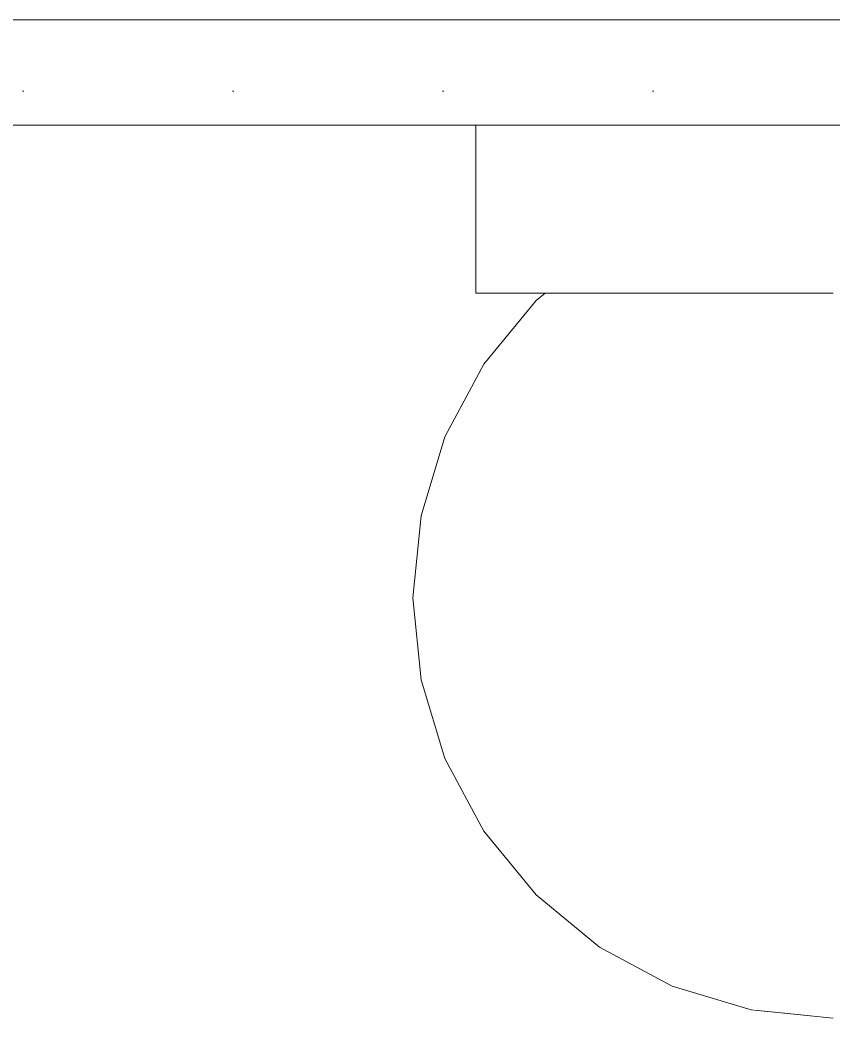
# Model space of a CAD drawing. Header units: metres. Extents: x 48 to 635, y -15 to 39.
# Drawn here: x 421.7321 to 421.9256, y -12.0938 to -11.8563 of the extents above; entities that cross this region are included whole.
import ezdxf

# ---------------------------------------------------------------- set-up
doc = ezdxf.new("R2010")
doc.units = ezdxf.units.M
doc.header["$MEASUREMENT"] = 0
doc.linetypes.add('Wipeout_Contour', pattern=[1, 0, -1])
for name, color, linetype in [('Interior - Lamp', 7, 'Continuous'), ('Shell - Roof', 7, 'Continuous'), ('Site & Landscape - Terrain', 7, 'Continuous')]:
    doc.layers.add(name, color=color, linetype=linetype)

msp = doc.modelspace()

# ---------------------------------------------------------------- wipeouts: each hides what was drawn before it
at = {"color": 254, "linetype": 'Wipeout_Contour', "lineweight": 0, "ltscale": 1266.725179}
msp.add_wipeout([(421.90648, -12.09184), (421.90611, -12.09184), (421.92562, -12.09377)], dxfattribs=at).dxf.layer = 'Interior - Lamp'
at = {"color": 254, "linetype": 'Wipeout_Contour', "lineweight": 0, "ltscale": 2572.874289}
msp.add_wipeout([(428.71669, -10.3523), (419.61622, -11.95764), (419.61622, -12.0438), (428.71669, -10.43846), (437.63622, -12.01188), (437.63622, -11.92572)], dxfattribs=at).dxf.layer = 'Shell - Roof'

# ---------------------------------------------------------------- next in the draw order: wipeouts: each hides what was drawn before it
at = {"color": 254, "linetype": 'Wipeout_Contour', "lineweight": 0, "ltscale": 1688.038325}
msp.add_wipeout([(421.84062, -11.92127), (421.84225, -11.92127), (421.84225, -11.88127), (421.84062, -11.88127)], dxfattribs=at).dxf.layer = 'Interior - Lamp'
at = {"color": 254, "linetype": 'Wipeout_Contour', "lineweight": 0, "ltscale": 1266.687872}
msp.add_wipeout([(421.90759, -12.09184), (421.90648, -12.09184), (421.92562, -12.09377)], dxfattribs=at).dxf.layer = 'Interior - Lamp'

# ---------------------------------------------------------------- next in the draw order: linework, layer by layer
at = {"layer": 'Interior - Lamp', "color": 2, "linetype": 'Continuous', "lineweight": 13, "true_color": 0xffeb28}
msp.add_line((421.84062, -11.88127), (421.84062, -11.92127), dxfattribs=at)

# ---------------------------------------------------------------- next in the draw order: wipeouts: each hides what was drawn before it
at = {"color": 254, "linetype": 'Wipeout_Contour', "lineweight": 0, "ltscale": 1688.051261}
msp.add_wipeout([(421.84225, -11.88127), (421.84225, -11.92127), (421.84709, -11.92127), (421.84709, -11.88127)], dxfattribs=at).dxf.layer = 'Interior - Lamp'
at = {"color": 254, "linetype": 'Wipeout_Contour', "lineweight": 0, "ltscale": 1266.648797}
msp.add_wipeout([(421.9094, -12.09184), (421.90759, -12.09184), (421.92562, -12.09377)], dxfattribs=at).dxf.layer = 'Interior - Lamp'

# ---------------------------------------------------------------- next in the draw order: linework, layer by layer
at = {"layer": 'Interior - Lamp', "color": 2, "linetype": 'Continuous', "lineweight": 13, "true_color": 0xffeb28}
msp.add_line((421.84062, -11.92127), (421.84225, -11.92127), dxfattribs=at)

# ---------------------------------------------------------------- next in the draw order: wipeouts: each hides what was drawn before it
at = {"color": 254, "linetype": 'Wipeout_Contour', "lineweight": 0, "ltscale": 1688.076634}
msp.add_wipeout([(421.84709, -11.92127), (421.85494, -11.92127), (421.85494, -11.88127), (421.84709, -11.88127)], dxfattribs=at).dxf.layer = 'Interior - Lamp'
at = {"color": 254, "linetype": 'Wipeout_Contour', "lineweight": 0, "ltscale": 1688.263098}
msp.add_wipeout([(421.88808, -12.08615), (421.88735, -12.08615), (421.90611, -12.09184), (421.90648, -12.09184)], dxfattribs=at).dxf.layer = 'Interior - Lamp'
at = {"color": 254, "linetype": 'Wipeout_Contour', "lineweight": 0, "ltscale": 1266.603497}
msp.add_wipeout([(421.9094, -12.09184), (421.92562, -12.09377), (421.91182, -12.09184)], dxfattribs=at).dxf.layer = 'Interior - Lamp'

# ---------------------------------------------------------------- next in the draw order: linework, layer by layer
at = {"layer": 'Interior - Lamp', "color": 2, "linetype": 'Continuous', "lineweight": 13, "true_color": 0xffeb28}
msp.add_line((421.84225, -11.92127), (421.84709, -11.92127), dxfattribs=at)

# ---------------------------------------------------------------- next in the draw order: wipeouts: each hides what was drawn before it
at = {"color": 254, "linetype": 'Wipeout_Contour', "lineweight": 0, "ltscale": 1688.113471}
msp.add_wipeout([(421.85494, -11.92127), (421.86551, -11.92127), (421.86551, -11.88127), (421.85494, -11.88127)], dxfattribs=at).dxf.layer = 'Interior - Lamp'
at = {"color": 254, "linetype": 'Wipeout_Contour', "lineweight": 0, "ltscale": 1688.231624}
msp.add_wipeout([(421.89026, -12.08615), (421.88808, -12.08615), (421.90648, -12.09184), (421.90759, -12.09184)], dxfattribs=at).dxf.layer = 'Interior - Lamp'
at = {"color": 254, "linetype": 'Wipeout_Contour', "lineweight": 0, "ltscale": 1266.544166}
msp.add_wipeout([(421.91182, -12.09184), (421.92562, -12.09377), (421.91478, -12.09184)], dxfattribs=at).dxf.layer = 'Interior - Lamp'

# ---------------------------------------------------------------- next in the draw order: wipeouts: each hides what was drawn before it
at = {"color": 254, "linetype": 'Wipeout_Contour', "lineweight": 0, "ltscale": 1688.160356}
msp.add_wipeout([(421.86551, -11.88127), (421.86551, -11.92127), (421.87839, -11.92127), (421.87839, -11.88127)], dxfattribs=at).dxf.layer = 'Interior - Lamp'
at = {"color": 254, "linetype": 'Wipeout_Contour', "lineweight": 0, "ltscale": 1688.191274}
msp.add_wipeout([(421.87113, -12.07691), (421.87006, -12.07691), (421.88735, -12.08615), (421.88808, -12.08615)], dxfattribs=at).dxf.layer = 'Interior - Lamp'
at = {"color": 254, "linetype": 'Wipeout_Contour', "lineweight": 0, "ltscale": 1688.204378}
msp.add_wipeout([(421.8938, -12.08615), (421.89026, -12.08615), (421.90759, -12.09184), (421.9094, -12.09184)], dxfattribs=at).dxf.layer = 'Interior - Lamp'
at = {"color": 254, "linetype": 'Wipeout_Contour', "lineweight": 0, "ltscale": 1266.453646}
msp.add_wipeout([(421.91815, -12.09184), (421.91478, -12.09184), (421.92562, -12.09377)], dxfattribs=at).dxf.layer = 'Interior - Lamp'

# ---------------------------------------------------------------- next in the draw order: wipeouts: each hides what was drawn before it
at = {"color": 254, "linetype": 'Wipeout_Contour', "lineweight": 0, "ltscale": 1688.215486}
msp.add_wipeout([(421.87839, -11.88127), (421.87839, -11.92127), (421.89309, -11.92127), (421.89309, -11.88127)], dxfattribs=at).dxf.layer = 'Interior - Lamp'
at = {"color": 254, "linetype": 'Wipeout_Contour', "lineweight": 0, "ltscale": 1688.165435}
msp.add_wipeout([(421.87113, -12.07691), (421.88808, -12.08615), (421.89026, -12.08615), (421.87429, -12.07691)], dxfattribs=at).dxf.layer = 'Interior - Lamp'
at = {"color": 254, "linetype": 'Wipeout_Contour', "lineweight": 0, "ltscale": 1688.178073}
msp.add_wipeout([(421.89856, -12.08615), (421.8938, -12.08615), (421.9094, -12.09184), (421.91182, -12.09184)], dxfattribs=at).dxf.layer = 'Interior - Lamp'
at = {"color": 254, "linetype": 'Wipeout_Contour', "lineweight": 0, "ltscale": 1266.281727}
msp.add_wipeout([(421.91815, -12.09184), (421.92562, -12.09377), (421.92181, -12.09184)], dxfattribs=at).dxf.layer = 'Interior - Lamp'

# ---------------------------------------------------------------- next in the draw order: wipeouts: each hides what was drawn before it
at = {"color": 254, "linetype": 'Wipeout_Contour', "lineweight": 0, "ltscale": 1688.276743}
msp.add_wipeout([(421.89309, -11.88127), (421.89309, -11.92127), (421.90903, -11.92127), (421.90903, -11.88127)], dxfattribs=at).dxf.layer = 'Interior - Lamp'
at = {"color": 254, "linetype": 'Wipeout_Contour', "lineweight": 0, "ltscale": 1688.126278}
msp.add_wipeout([(421.85491, -12.06448), (421.87006, -12.07691), (421.87113, -12.07691), (421.85627, -12.06448)], dxfattribs=at).dxf.layer = 'Interior - Lamp'
at = {"color": 254, "linetype": 'Wipeout_Contour', "lineweight": 0, "ltscale": 1688.14897}
msp.add_wipeout([(421.87942, -12.07691), (421.87429, -12.07691), (421.89026, -12.08615), (421.8938, -12.08615)], dxfattribs=at).dxf.layer = 'Interior - Lamp'
at = {"color": 254, "linetype": 'Wipeout_Contour', "lineweight": 0, "ltscale": 1688.14821}
msp.add_wipeout([(421.90436, -12.08615), (421.89856, -12.08615), (421.91182, -12.09184), (421.91478, -12.09184)], dxfattribs=at).dxf.layer = 'Interior - Lamp'
at = {"color": 254, "linetype": 'Wipeout_Contour', "lineweight": 0, "ltscale": 1265.779587}
msp.add_wipeout([(421.92562, -12.09184), (421.92181, -12.09184), (421.92562, -12.09377)], dxfattribs=at).dxf.layer = 'Interior - Lamp'

# ---------------------------------------------------------------- next in the draw order: wipeouts: each hides what was drawn before it
at = {"color": 254, "linetype": 'Wipeout_Contour', "lineweight": 0, "ltscale": 1688.341773}
msp.add_wipeout([(421.90903, -11.88127), (421.90903, -11.92127), (421.92562, -11.92127), (421.92562, -11.88127)], dxfattribs=at).dxf.layer = 'Interior - Lamp'
at = {"color": 254, "linetype": 'Wipeout_Contour', "lineweight": 0, "ltscale": 1688.105996}
msp.add_wipeout([(421.86029, -12.06448), (421.85627, -12.06448), (421.87113, -12.07691), (421.87429, -12.07691)], dxfattribs=at).dxf.layer = 'Interior - Lamp'
at = {"color": 254, "linetype": 'Wipeout_Contour', "lineweight": 0, "ltscale": 1688.138832}
msp.add_wipeout([(421.88633, -12.07691), (421.87942, -12.07691), (421.8938, -12.08615), (421.89856, -12.08615)], dxfattribs=at).dxf.layer = 'Interior - Lamp'
at = {"color": 254, "linetype": 'Wipeout_Contour', "lineweight": 0, "ltscale": 1688.107109}
msp.add_wipeout([(421.90436, -12.08615), (421.91478, -12.09184), (421.91815, -12.09184), (421.91097, -12.08615)], dxfattribs=at).dxf.layer = 'Interior - Lamp'

# ---------------------------------------------------------------- next in the draw order: wipeouts: each hides what was drawn before it
at = {"color": 254, "linetype": 'Wipeout_Contour', "lineweight": 0, "ltscale": 1688.070699}
msp.add_wipeout([(421.84247, -12.04932), (421.85491, -12.06448), (421.85627, -12.06448), (421.84407, -12.04932)], dxfattribs=at).dxf.layer = 'Interior - Lamp'
at = {"color": 254, "linetype": 'Wipeout_Contour', "lineweight": 0, "ltscale": 1688.099503}
msp.add_wipeout([(421.86029, -12.06448), (421.87429, -12.07691), (421.87942, -12.07691), (421.86682, -12.06448)], dxfattribs=at).dxf.layer = 'Interior - Lamp'
at = {"color": 254, "linetype": 'Wipeout_Contour', "lineweight": 0, "ltscale": 1688.131729}
msp.add_wipeout([(421.88633, -12.07691), (421.89856, -12.08615), (421.90436, -12.08615), (421.89475, -12.07691)], dxfattribs=at).dxf.layer = 'Interior - Lamp'
at = {"color": 254, "linetype": 'Wipeout_Contour', "lineweight": 0, "ltscale": 1688.038376}
msp.add_wipeout([(421.91097, -12.08615), (421.91815, -12.09184), (421.92181, -12.09184), (421.91815, -12.08615)], dxfattribs=at).dxf.layer = 'Interior - Lamp'
at = {"color": 254, "linetype": 'Wipeout_Contour', "lineweight": 0, "ltscale": 1692.872115}
msp.add_wipeout([(424.63622, -11.85627), (421.46622, -11.85627), (421.46622, -11.88127), (424.63622, -11.88127)], dxfattribs=at).dxf.layer = 'Site & Landscape - Terrain'

# ---------------------------------------------------------------- next in the draw order: hatches: boundary and pattern name
at = {"layer": 'Site & Landscape - Terrain', "linetype": 'Continuous', "lineweight": 15, "true_color": 0x93a0c6}
h = msp.add_hatch(dxfattribs=at)
h.set_pattern_fill('Plaster_0001', color=253, style=0, pattern_type=2)
h.set_pattern_definition([(0, (362.45774, -14.60127), (0, 0.08660254), [0, -0.05]), (0, (362.48274, -14.557965), (0, 0.08660254), [0, -0.05])])
h.paths.add_polyline_path([(424.63622, -11.85627), (421.46622, -11.85627), (421.46622, -11.88127), (424.63622, -11.88127)])

# ---------------------------------------------------------------- next in the draw order: linework, layer by layer
at = {"layer": 'Site & Landscape - Terrain', "color": 55, "linetype": 'Continuous', "lineweight": 13, "true_color": 0xa2a233}
for p, q in [((424.63622, -11.85627), (421.46622, -11.85627)), ((424.63622, -11.88127), (421.46622, -11.88127))]:
    msp.add_line(p, q, dxfattribs=at)

# ---------------------------------------------------------------- next in the draw order: wipeouts: each hides what was drawn before it
at = {"color": 254, "linetype": 'Wipeout_Contour', "lineweight": 0, "ltscale": 1688.0561}
msp.add_wipeout([(421.8488, -12.04932), (421.84407, -12.04932), (421.85627, -12.06448), (421.86029, -12.06448)], dxfattribs=at).dxf.layer = 'Interior - Lamp'
at = {"color": 254, "linetype": 'Wipeout_Contour', "lineweight": 0, "ltscale": 1688.103453}
msp.add_wipeout([(421.86682, -12.06448), (421.87942, -12.07691), (421.88633, -12.07691), (421.87562, -12.06448)], dxfattribs=at).dxf.layer = 'Interior - Lamp'
at = {"color": 254, "linetype": 'Wipeout_Contour', "lineweight": 0, "ltscale": 1688.123255}
msp.add_wipeout([(421.89475, -12.07691), (421.90436, -12.08615), (421.91097, -12.08615), (421.90436, -12.07691)], dxfattribs=at).dxf.layer = 'Interior - Lamp'
at = {"color": 254, "linetype": 'Wipeout_Contour', "lineweight": 0, "ltscale": 1687.895007}
msp.add_wipeout([(421.91815, -12.08615), (421.92181, -12.09184), (421.92562, -12.09184), (421.92562, -12.08615)], dxfattribs=at).dxf.layer = 'Interior - Lamp'

# ---------------------------------------------------------------- next in the draw order: linework, layer by layer
at = {"layer": 'Interior - Lamp', "color": 2, "linetype": 'Continuous', "lineweight": 13, "true_color": 0xffeb28}
msp.add_line((421.92562, -12.09377), (421.90611, -12.09184), dxfattribs=at)

# ---------------------------------------------------------------- next in the draw order: wipeouts: each hides what was drawn before it
at = {"color": 254, "linetype": 'Wipeout_Contour', "lineweight": 0, "ltscale": 1688.026862}
msp.add_wipeout([(421.83323, -12.03203), (421.84247, -12.04932), (421.84407, -12.04932), (421.835, -12.03203)], dxfattribs=at).dxf.layer = 'Interior - Lamp'
at = {"color": 254, "linetype": 'Wipeout_Contour', "lineweight": 0, "ltscale": 1688.05893}
msp.add_wipeout([(421.8488, -12.04932), (421.86029, -12.06448), (421.86682, -12.06448), (421.85648, -12.04932)], dxfattribs=at).dxf.layer = 'Interior - Lamp'
at = {"color": 254, "linetype": 'Wipeout_Contour', "lineweight": 0, "ltscale": 1688.114866}
msp.add_wipeout([(421.87562, -12.06448), (421.88633, -12.07691), (421.89475, -12.07691), (421.88633, -12.06448)], dxfattribs=at).dxf.layer = 'Interior - Lamp'
at = {"color": 254, "linetype": 'Wipeout_Contour', "lineweight": 0, "ltscale": 1688.106236}
msp.add_wipeout([(421.91478, -12.07691), (421.90436, -12.07691), (421.91097, -12.08615), (421.91815, -12.08615)], dxfattribs=at).dxf.layer = 'Interior - Lamp'

# ---------------------------------------------------------------- next in the draw order: linework, layer by layer
at = {"layer": 'Interior - Lamp', "color": 2, "linetype": 'Continuous', "lineweight": 13, "true_color": 0xffeb28}
msp.add_line((421.90611, -12.09184), (421.88735, -12.08615), dxfattribs=at)

# ---------------------------------------------------------------- next in the draw order: wipeouts: each hides what was drawn before it
at = {"color": 254, "linetype": 'Wipeout_Contour', "lineweight": 0, "ltscale": 1688.018476}
msp.add_wipeout([(421.835, -12.03203), (421.84407, -12.04932), (421.8488, -12.04932), (421.84026, -12.03203)], dxfattribs=at).dxf.layer = 'Interior - Lamp'
at = {"color": 254, "linetype": 'Wipeout_Contour', "lineweight": 0, "ltscale": 1688.0752}
msp.add_wipeout([(421.85648, -12.04932), (421.86682, -12.06448), (421.87562, -12.06448), (421.86682, -12.04932)], dxfattribs=at).dxf.layer = 'Interior - Lamp'
at = {"color": 254, "linetype": 'Wipeout_Contour', "lineweight": 0, "ltscale": 1688.130475}
msp.add_wipeout([(421.88633, -12.06448), (421.89475, -12.07691), (421.90436, -12.07691), (421.89856, -12.06448)], dxfattribs=at).dxf.layer = 'Interior - Lamp'
at = {"color": 254, "linetype": 'Wipeout_Contour', "lineweight": 0, "ltscale": 1688.066059}
msp.add_wipeout([(421.92562, -12.07691), (421.91478, -12.07691), (421.91815, -12.08615), (421.92562, -12.08615)], dxfattribs=at).dxf.layer = 'Interior - Lamp'

# ---------------------------------------------------------------- next in the draw order: linework, layer by layer
at = {"layer": 'Interior - Lamp', "color": 2, "linetype": 'Continuous', "lineweight": 13, "true_color": 0xffeb28}
msp.add_line((421.88735, -12.08615), (421.87006, -12.07691), dxfattribs=at)

# ---------------------------------------------------------------- next in the draw order: wipeouts: each hides what was drawn before it
at = {"color": 254, "linetype": 'Wipeout_Contour', "lineweight": 0, "ltscale": 1687.996972}
msp.add_wipeout([(421.82754, -12.01328), (421.83323, -12.03203), (421.835, -12.03203), (421.82942, -12.01328)], dxfattribs=at).dxf.layer = 'Interior - Lamp'
at = {"color": 254, "linetype": 'Wipeout_Contour', "lineweight": 0, "ltscale": 1688.030147}
msp.add_wipeout([(421.84026, -12.03203), (421.8488, -12.04932), (421.85648, -12.04932), (421.8488, -12.03203)], dxfattribs=at).dxf.layer = 'Interior - Lamp'
at = {"color": 254, "linetype": 'Wipeout_Contour', "lineweight": 0, "ltscale": 1688.101863}
msp.add_wipeout([(421.87942, -12.04932), (421.86682, -12.04932), (421.87562, -12.06448), (421.88633, -12.06448)], dxfattribs=at).dxf.layer = 'Interior - Lamp'
at = {"color": 254, "linetype": 'Wipeout_Contour', "lineweight": 0, "ltscale": 1688.146084}
msp.add_wipeout([(421.89856, -12.06448), (421.90436, -12.07691), (421.91478, -12.07691), (421.91182, -12.06448)], dxfattribs=at).dxf.layer = 'Interior - Lamp'

# ---------------------------------------------------------------- next in the draw order: linework, layer by layer
at = {"layer": 'Interior - Lamp', "color": 2, "linetype": 'Continuous', "lineweight": 13, "true_color": 0xffeb28}
msp.add_line((421.87006, -12.07691), (421.85491, -12.06448), dxfattribs=at)

# ---------------------------------------------------------------- next in the draw order: wipeouts: each hides what was drawn before it
at = {"color": 254, "linetype": 'Wipeout_Contour', "lineweight": 0, "ltscale": 1687.996223}
msp.add_wipeout([(421.82942, -12.01328), (421.835, -12.03203), (421.84026, -12.03203), (421.835, -12.01328)], dxfattribs=at).dxf.layer = 'Interior - Lamp'
at = {"color": 254, "linetype": 'Wipeout_Contour', "lineweight": 0, "ltscale": 1688.057064}
msp.add_wipeout([(421.8488, -12.03203), (421.85648, -12.04932), (421.86682, -12.04932), (421.86029, -12.03203)], dxfattribs=at).dxf.layer = 'Interior - Lamp'
at = {"color": 254, "linetype": 'Wipeout_Contour', "lineweight": 0, "ltscale": 1688.135989}
msp.add_wipeout([(421.8938, -12.04932), (421.87942, -12.04932), (421.88633, -12.06448), (421.89856, -12.06448)], dxfattribs=at).dxf.layer = 'Interior - Lamp'
at = {"color": 254, "linetype": 'Wipeout_Contour', "lineweight": 0, "ltscale": 1688.155333}
msp.add_wipeout([(421.91182, -12.06448), (421.91478, -12.07691), (421.92562, -12.07691), (421.92562, -12.06448)], dxfattribs=at).dxf.layer = 'Interior - Lamp'

# ---------------------------------------------------------------- next in the draw order: linework, layer by layer
at = {"layer": 'Interior - Lamp', "color": 2, "linetype": 'Continuous', "lineweight": 13, "true_color": 0xffeb28}
msp.add_line((421.85491, -12.06448), (421.84247, -12.04932), dxfattribs=at)

# ---------------------------------------------------------------- next in the draw order: wipeouts: each hides what was drawn before it
at = {"color": 254, "linetype": 'Wipeout_Contour', "lineweight": 0, "ltscale": 1687.984648}
msp.add_wipeout([(421.82562, -11.99377), (421.82754, -12.01328), (421.82942, -12.01328), (421.82754, -11.99377)], dxfattribs=at).dxf.layer = 'Interior - Lamp'
at = {"color": 254, "linetype": 'Wipeout_Contour', "lineweight": 0, "ltscale": 1688.016402}
msp.add_wipeout([(421.84407, -12.01328), (421.835, -12.01328), (421.84026, -12.03203), (421.8488, -12.03203)], dxfattribs=at).dxf.layer = 'Interior - Lamp'
at = {"color": 254, "linetype": 'Wipeout_Contour', "lineweight": 0, "ltscale": 1688.096048}
msp.add_wipeout([(421.87429, -12.03203), (421.86029, -12.03203), (421.86682, -12.04932), (421.87942, -12.04932)], dxfattribs=at).dxf.layer = 'Interior - Lamp'
at = {"color": 254, "linetype": 'Wipeout_Contour', "lineweight": 0, "ltscale": 1688.174361}
msp.add_wipeout([(421.9094, -12.04932), (421.8938, -12.04932), (421.89856, -12.06448), (421.91182, -12.06448)], dxfattribs=at).dxf.layer = 'Interior - Lamp'

# ---------------------------------------------------------------- next in the draw order: linework, layer by layer
at = {"layer": 'Interior - Lamp', "color": 2, "linetype": 'Continuous', "lineweight": 13, "true_color": 0xffeb28}
msp.add_line((421.84247, -12.04932), (421.83323, -12.03203), dxfattribs=at)

# ---------------------------------------------------------------- next in the draw order: wipeouts: each hides what was drawn before it
at = {"color": 254, "linetype": 'Wipeout_Contour', "lineweight": 0, "ltscale": 1687.99476}
msp.add_wipeout([(421.82754, -11.99377), (421.82942, -12.01328), (421.835, -12.01328), (421.83323, -11.99377)], dxfattribs=at).dxf.layer = 'Interior - Lamp'
at = {"color": 254, "linetype": 'Wipeout_Contour', "lineweight": 0, "ltscale": 1688.052162}
msp.add_wipeout([(421.84407, -12.01328), (421.8488, -12.03203), (421.86029, -12.03203), (421.85627, -12.01328)], dxfattribs=at).dxf.layer = 'Interior - Lamp'
at = {"color": 254, "linetype": 'Wipeout_Contour', "lineweight": 0, "ltscale": 1688.144264}
msp.add_wipeout([(421.89026, -12.03203), (421.87429, -12.03203), (421.87942, -12.04932), (421.8938, -12.04932)], dxfattribs=at).dxf.layer = 'Interior - Lamp'
at = {"color": 254, "linetype": 'Wipeout_Contour', "lineweight": 0, "ltscale": 1688.213082}
msp.add_wipeout([(421.92562, -12.04932), (421.9094, -12.04932), (421.91182, -12.06448), (421.92562, -12.06448)], dxfattribs=at).dxf.layer = 'Interior - Lamp'

# ---------------------------------------------------------------- next in the draw order: wipeouts: each hides what was drawn before it
at = {"color": 254, "linetype": 'Wipeout_Contour', "lineweight": 0, "ltscale": 1687.982362}
msp.add_wipeout([(421.82562, -11.99377), (421.82754, -11.99377), (421.82942, -11.97426), (421.82754, -11.97426)], dxfattribs=at).dxf.layer = 'Interior - Lamp'
at = {"color": 254, "linetype": 'Wipeout_Contour', "lineweight": 0, "ltscale": 1688.022582}
msp.add_wipeout([(421.84247, -11.99377), (421.83323, -11.99377), (421.835, -12.01328), (421.84407, -12.01328)], dxfattribs=at).dxf.layer = 'Interior - Lamp'
at = {"color": 254, "linetype": 'Wipeout_Contour', "lineweight": 0, "ltscale": 1688.100472}
msp.add_wipeout([(421.87113, -12.01328), (421.85627, -12.01328), (421.86029, -12.03203), (421.87429, -12.03203)], dxfattribs=at).dxf.layer = 'Interior - Lamp'
at = {"color": 254, "linetype": 'Wipeout_Contour', "lineweight": 0, "ltscale": 1688.198806}
msp.add_wipeout([(421.89026, -12.03203), (421.8938, -12.04932), (421.9094, -12.04932), (421.90759, -12.03203)], dxfattribs=at).dxf.layer = 'Interior - Lamp'

# ---------------------------------------------------------------- next in the draw order: linework, layer by layer
at = {"layer": 'Interior - Lamp', "color": 2, "linetype": 'Continuous', "lineweight": 13, "true_color": 0xffeb28}
msp.add_line((421.83323, -12.03203), (421.82754, -12.01328), dxfattribs=at)

# ---------------------------------------------------------------- next in the draw order: wipeouts: each hides what was drawn before it
at = {"color": 254, "linetype": 'Wipeout_Contour', "lineweight": 0, "ltscale": 1687.992509}
msp.add_wipeout([(421.82754, -11.99377), (421.83323, -11.99377), (421.835, -11.97426), (421.82942, -11.97426)], dxfattribs=at).dxf.layer = 'Interior - Lamp'
at = {"color": 254, "linetype": 'Wipeout_Contour', "lineweight": 0, "ltscale": 1688.064561}
msp.add_wipeout([(421.84247, -11.99377), (421.84407, -12.01328), (421.85627, -12.01328), (421.85491, -11.99377)], dxfattribs=at).dxf.layer = 'Interior - Lamp'
at = {"color": 254, "linetype": 'Wipeout_Contour', "lineweight": 0, "ltscale": 1688.158662}
msp.add_wipeout([(421.87113, -12.01328), (421.87429, -12.03203), (421.89026, -12.03203), (421.88808, -12.01328)], dxfattribs=at).dxf.layer = 'Interior - Lamp'
at = {"color": 254, "linetype": 'Wipeout_Contour', "lineweight": 0, "ltscale": 1688.256527}
msp.add_wipeout([(421.90759, -12.03203), (421.9094, -12.04932), (421.92562, -12.04932), (421.92562, -12.03203)], dxfattribs=at).dxf.layer = 'Interior - Lamp'

# ---------------------------------------------------------------- next in the draw order: linework, layer by layer
at = {"layer": 'Interior - Lamp', "color": 2, "linetype": 'Continuous', "lineweight": 13, "true_color": 0xffeb28}
msp.add_line((421.82754, -12.01328), (421.82562, -11.99377), dxfattribs=at)

# ---------------------------------------------------------------- next in the draw order: wipeouts: each hides what was drawn before it
at = {"color": 254, "linetype": 'Wipeout_Contour', "lineweight": 0, "ltscale": 1688.020344}
msp.add_wipeout([(421.84407, -11.97426), (421.835, -11.97426), (421.83323, -11.99377), (421.84247, -11.99377)], dxfattribs=at).dxf.layer = 'Interior - Lamp'
at = {"color": 254, "linetype": 'Wipeout_Contour', "lineweight": 0, "ltscale": 1688.118559}
msp.add_wipeout([(421.87006, -11.99377), (421.85491, -11.99377), (421.85627, -12.01328), (421.87113, -12.01328)], dxfattribs=at).dxf.layer = 'Interior - Lamp'
at = {"color": 254, "linetype": 'Wipeout_Contour', "lineweight": 0, "ltscale": 1688.22399}
msp.add_wipeout([(421.90648, -12.01328), (421.88808, -12.01328), (421.89026, -12.03203), (421.90759, -12.03203)], dxfattribs=at).dxf.layer = 'Interior - Lamp'

# ---------------------------------------------------------------- next in the draw order: wipeouts: each hides what was drawn before it
at = {"color": 254, "linetype": 'Wipeout_Contour', "lineweight": 0, "ltscale": 1687.990302}
msp.add_wipeout([(421.83323, -11.9555), (421.82754, -11.97426), (421.82942, -11.97426), (421.835, -11.9555)], dxfattribs=at).dxf.layer = 'Interior - Lamp'
at = {"color": 254, "linetype": 'Wipeout_Contour', "lineweight": 0, "ltscale": 1688.062329}
msp.add_wipeout([(421.84407, -11.97426), (421.84247, -11.99377), (421.85491, -11.99377), (421.85627, -11.97426)], dxfattribs=at).dxf.layer = 'Interior - Lamp'
at = {"color": 254, "linetype": 'Wipeout_Contour', "lineweight": 0, "ltscale": 1688.182312}
msp.add_wipeout([(421.88735, -11.99377), (421.87006, -11.99377), (421.87113, -12.01328), (421.88808, -12.01328)], dxfattribs=at).dxf.layer = 'Interior - Lamp'
at = {"color": 254, "linetype": 'Wipeout_Contour', "lineweight": 0, "ltscale": 1688.293545}
msp.add_wipeout([(421.92562, -12.01328), (421.90648, -12.01328), (421.90759, -12.03203), (421.92562, -12.03203)], dxfattribs=at).dxf.layer = 'Interior - Lamp'

# ---------------------------------------------------------------- next in the draw order: linework, layer by layer
at = {"layer": 'Interior - Lamp', "color": 2, "linetype": 'Continuous', "lineweight": 13, "true_color": 0xffeb28}
msp.add_line((421.82562, -11.99377), (421.82754, -11.97426), dxfattribs=at)

# ---------------------------------------------------------------- next in the draw order: wipeouts: each hides what was drawn before it
at = {"color": 254, "linetype": 'Wipeout_Contour', "lineweight": 0, "ltscale": 1687.989587}
msp.add_wipeout([(421.82942, -11.97426), (421.835, -11.97426), (421.84026, -11.9555), (421.835, -11.9555)], dxfattribs=at).dxf.layer = 'Interior - Lamp'
at = {"color": 254, "linetype": 'Wipeout_Contour', "lineweight": 0, "ltscale": 1688.116331}
msp.add_wipeout([(421.87113, -11.97426), (421.85627, -11.97426), (421.85491, -11.99377), (421.87006, -11.99377)], dxfattribs=at).dxf.layer = 'Interior - Lamp'
at = {"color": 254, "linetype": 'Wipeout_Contour', "lineweight": 0, "ltscale": 1688.253278}
msp.add_wipeout([(421.90611, -11.99377), (421.88735, -11.99377), (421.88808, -12.01328), (421.90648, -12.01328)], dxfattribs=at).dxf.layer = 'Interior - Lamp'

# ---------------------------------------------------------------- next in the draw order: wipeouts: each hides what was drawn before it
at = {"color": 254, "linetype": 'Wipeout_Contour', "lineweight": 0, "ltscale": 1688.009785}
msp.add_wipeout([(421.8488, -11.9555), (421.84026, -11.9555), (421.835, -11.97426), (421.84407, -11.97426)], dxfattribs=at).dxf.layer = 'Interior - Lamp'
at = {"color": 254, "linetype": 'Wipeout_Contour', "lineweight": 0, "ltscale": 1688.180088}
msp.add_wipeout([(421.87113, -11.97426), (421.87006, -11.99377), (421.88735, -11.99377), (421.88808, -11.97426)], dxfattribs=at).dxf.layer = 'Interior - Lamp'
at = {"color": 254, "linetype": 'Wipeout_Contour', "lineweight": 0, "ltscale": 1688.328671}
msp.add_wipeout([(421.92562, -11.99377), (421.90611, -11.99377), (421.90648, -12.01328), (421.92562, -12.01328)], dxfattribs=at).dxf.layer = 'Interior - Lamp'

# ---------------------------------------------------------------- next in the draw order: wipeouts: each hides what was drawn before it
at = {"color": 254, "linetype": 'Wipeout_Contour', "lineweight": 0, "ltscale": 1688.045557}
msp.add_wipeout([(421.8488, -11.9555), (421.84407, -11.97426), (421.85627, -11.97426), (421.86029, -11.9555)], dxfattribs=at).dxf.layer = 'Interior - Lamp'
at = {"color": 254, "linetype": 'Wipeout_Contour', "lineweight": 0, "ltscale": 1688.251056}
msp.add_wipeout([(421.90648, -11.97426), (421.88808, -11.97426), (421.88735, -11.99377), (421.90611, -11.99377)], dxfattribs=at).dxf.layer = 'Interior - Lamp'

# ---------------------------------------------------------------- next in the draw order: wipeouts: each hides what was drawn before it
at = {"color": 254, "linetype": 'Wipeout_Contour', "lineweight": 0, "ltscale": 1688.016082}
msp.add_wipeout([(421.84247, -11.93821), (421.83323, -11.9555), (421.835, -11.9555), (421.84407, -11.93821)], dxfattribs=at).dxf.layer = 'Interior - Lamp'
at = {"color": 254, "linetype": 'Wipeout_Contour', "lineweight": 0, "ltscale": 1688.093877}
msp.add_wipeout([(421.87429, -11.9555), (421.86029, -11.9555), (421.85627, -11.97426), (421.87113, -11.97426)], dxfattribs=at).dxf.layer = 'Interior - Lamp'
at = {"color": 254, "linetype": 'Wipeout_Contour', "lineweight": 0, "ltscale": 1688.326452}
msp.add_wipeout([(421.92562, -11.97426), (421.90648, -11.97426), (421.90611, -11.99377), (421.92562, -11.99377)], dxfattribs=at).dxf.layer = 'Interior - Lamp'

# ---------------------------------------------------------------- next in the draw order: linework, layer by layer
at = {"layer": 'Interior - Lamp', "color": 2, "linetype": 'Continuous', "lineweight": 13, "true_color": 0xffeb28}
msp.add_line((421.82754, -11.97426), (421.83323, -11.9555), dxfattribs=at)

# ---------------------------------------------------------------- next in the draw order: wipeouts: each hides what was drawn before it
at = {"color": 254, "linetype": 'Wipeout_Contour', "lineweight": 0, "ltscale": 1688.007723}
msp.add_wipeout([(421.84407, -11.93821), (421.835, -11.9555), (421.84026, -11.9555), (421.8488, -11.93821)], dxfattribs=at).dxf.layer = 'Interior - Lamp'
at = {"color": 254, "linetype": 'Wipeout_Contour', "lineweight": 0, "ltscale": 1688.152076}
msp.add_wipeout([(421.87429, -11.9555), (421.87113, -11.97426), (421.88808, -11.97426), (421.89026, -11.9555)], dxfattribs=at).dxf.layer = 'Interior - Lamp'

# ---------------------------------------------------------------- next in the draw order: wipeouts: each hides what was drawn before it
at = {"color": 254, "linetype": 'Wipeout_Contour', "lineweight": 0, "ltscale": 1688.019414}
msp.add_wipeout([(421.8488, -11.93821), (421.84026, -11.9555), (421.8488, -11.9555), (421.85648, -11.93821)], dxfattribs=at).dxf.layer = 'Interior - Lamp'
at = {"color": 254, "linetype": 'Wipeout_Contour', "lineweight": 0, "ltscale": 1688.217411}
msp.add_wipeout([(421.89026, -11.9555), (421.88808, -11.97426), (421.90648, -11.97426), (421.90759, -11.9555)], dxfattribs=at).dxf.layer = 'Interior - Lamp'

# ---------------------------------------------------------------- next in the draw order: wipeouts: each hides what was drawn before it
at = {"color": 254, "linetype": 'Wipeout_Contour', "lineweight": 0, "ltscale": 1688.046345}
msp.add_wipeout([(421.85648, -11.93821), (421.8488, -11.9555), (421.86029, -11.9555), (421.86682, -11.93821)], dxfattribs=at).dxf.layer = 'Interior - Lamp'
at = {"color": 254, "linetype": 'Wipeout_Contour', "lineweight": 0, "ltscale": 1688.286974}
msp.add_wipeout([(421.92562, -11.9555), (421.90759, -11.9555), (421.90648, -11.97426), (421.92562, -11.97426)], dxfattribs=at).dxf.layer = 'Interior - Lamp'

# ---------------------------------------------------------------- next in the draw order: wipeouts: each hides what was drawn before it
at = {"color": 254, "linetype": 'Wipeout_Contour', "lineweight": 0, "ltscale": 1688.056224}
msp.add_wipeout([(421.85491, -11.92306), (421.84247, -11.93821), (421.84407, -11.93821), (421.85627, -11.92306)], dxfattribs=at).dxf.layer = 'Interior - Lamp'
at = {"color": 254, "linetype": 'Wipeout_Contour', "lineweight": 0, "ltscale": 1688.085341}
msp.add_wipeout([(421.87942, -11.93821), (421.86682, -11.93821), (421.86029, -11.9555), (421.87429, -11.9555)], dxfattribs=at).dxf.layer = 'Interior - Lamp'

# ---------------------------------------------------------------- next in the draw order: linework, layer by layer
at = {"layer": 'Interior - Lamp', "color": 2, "linetype": 'Continuous', "lineweight": 13, "true_color": 0xffeb28}
msp.add_line((421.83323, -11.9555), (421.84247, -11.93821), dxfattribs=at)

# ---------------------------------------------------------------- next in the draw order: wipeouts: each hides what was drawn before it
at = {"color": 254, "linetype": 'Wipeout_Contour', "lineweight": 0, "ltscale": 1688.041647}
msp.add_wipeout([(421.86029, -11.92306), (421.85627, -11.92306), (421.84407, -11.93821), (421.8488, -11.93821)], dxfattribs=at).dxf.layer = 'Interior - Lamp'
at = {"color": 254, "linetype": 'Wipeout_Contour', "lineweight": 0, "ltscale": 1688.133568}
msp.add_wipeout([(421.8938, -11.93821), (421.87942, -11.93821), (421.87429, -11.9555), (421.89026, -11.9555)], dxfattribs=at).dxf.layer = 'Interior - Lamp'

# ---------------------------------------------------------------- next in the draw order: wipeouts: each hides what was drawn before it
at = {"color": 254, "linetype": 'Wipeout_Contour', "lineweight": 0, "ltscale": 1688.044494}
msp.add_wipeout([(421.86029, -11.92306), (421.8488, -11.93821), (421.85648, -11.93821), (421.86682, -11.92306)], dxfattribs=at).dxf.layer = 'Interior - Lamp'
at = {"color": 254, "linetype": 'Wipeout_Contour', "lineweight": 0, "ltscale": 1688.188122}
msp.add_wipeout([(421.8938, -11.93821), (421.89026, -11.9555), (421.90759, -11.9555), (421.9094, -11.93821)], dxfattribs=at).dxf.layer = 'Interior - Lamp'

# ---------------------------------------------------------------- next in the draw order: wipeouts: each hides what was drawn before it
at = {"color": 254, "linetype": 'Wipeout_Contour', "lineweight": 0, "ltscale": 1688.060779}
msp.add_wipeout([(421.86682, -11.92306), (421.85648, -11.93821), (421.86682, -11.93821), (421.87562, -11.92306)], dxfattribs=at).dxf.layer = 'Interior - Lamp'
at = {"color": 254, "linetype": 'Wipeout_Contour', "lineweight": 0, "ltscale": 1688.245855}
msp.add_wipeout([(421.90759, -11.9555), (421.92562, -11.9555), (421.92562, -11.93821), (421.9094, -11.93821)], dxfattribs=at).dxf.layer = 'Interior - Lamp'

# ---------------------------------------------------------------- next in the draw order: wipeouts: each hides what was drawn before it
at = {"color": 254, "linetype": 'Wipeout_Contour', "lineweight": 0, "ltscale": 1688.089566}
msp.add_wipeout([(421.85709, -11.92127), (421.85491, -11.92306), (421.85627, -11.92306), (421.8584, -11.92127)], dxfattribs=at).dxf.layer = 'Interior - Lamp'
at = {"color": 254, "linetype": 'Wipeout_Contour', "lineweight": 0, "ltscale": 1688.087455}
msp.add_wipeout([(421.86682, -11.93821), (421.87942, -11.93821), (421.88633, -11.92306), (421.87562, -11.92306)], dxfattribs=at).dxf.layer = 'Interior - Lamp'

# ---------------------------------------------------------------- next in the draw order: linework, layer by layer
at = {"layer": 'Interior - Lamp', "color": 2, "linetype": 'Continuous', "lineweight": 13, "true_color": 0xffeb28}
for p, q in [((421.84709, -11.92127), (421.85494, -11.92127)), ((421.84247, -11.93821), (421.85491, -11.92306))]:
    msp.add_line(p, q, dxfattribs=at)

# ---------------------------------------------------------------- next in the draw order: wipeouts: each hides what was drawn before it
at = {"color": 254, "linetype": 'Wipeout_Contour', "lineweight": 0, "ltscale": 1688.091614}
msp.add_wipeout([(421.8584, -11.92127), (421.85627, -11.92306), (421.86029, -11.92306), (421.8623, -11.92127)], dxfattribs=at).dxf.layer = 'Interior - Lamp'
at = {"color": 254, "linetype": 'Wipeout_Contour', "lineweight": 0, "ltscale": 1688.121594}
msp.add_wipeout([(421.89856, -11.92306), (421.88633, -11.92306), (421.87942, -11.93821), (421.8938, -11.93821)], dxfattribs=at).dxf.layer = 'Interior - Lamp'

# ---------------------------------------------------------------- next in the draw order: linework, layer by layer
at = {"layer": 'Interior - Lamp', "color": 2, "linetype": 'Continuous', "lineweight": 13, "true_color": 0xffeb28}
msp.add_line((421.85491, -11.92306), (421.85709, -11.92127), dxfattribs=at)

# ---------------------------------------------------------------- next in the draw order: wipeouts: each hides what was drawn before it
at = {"color": 254, "linetype": 'Wipeout_Contour', "lineweight": 0, "ltscale": 1688.108817}
msp.add_wipeout([(421.86029, -11.92306), (421.86682, -11.92306), (421.86864, -11.92127), (421.8623, -11.92127)], dxfattribs=at).dxf.layer = 'Interior - Lamp'
at = {"color": 254, "linetype": 'Wipeout_Contour', "lineweight": 0, "ltscale": 1688.15998}
msp.add_wipeout([(421.91182, -11.92306), (421.89856, -11.92306), (421.8938, -11.93821), (421.9094, -11.93821)], dxfattribs=at).dxf.layer = 'Interior - Lamp'

# ---------------------------------------------------------------- next in the draw order: linework, layer by layer
at = {"layer": 'Interior - Lamp', "color": 2, "linetype": 'Continuous', "lineweight": 13, "true_color": 0xffeb28}
msp.add_line((421.85494, -11.92127), (421.86551, -11.92127), dxfattribs=at)

# ---------------------------------------------------------------- next in the draw order: wipeouts: each hides what was drawn before it
at = {"color": 254, "linetype": 'Wipeout_Contour', "lineweight": 0, "ltscale": 1688.136896}
msp.add_wipeout([(421.86864, -11.92127), (421.86682, -11.92306), (421.87562, -11.92306), (421.87716, -11.92127)], dxfattribs=at).dxf.layer = 'Interior - Lamp'
at = {"color": 254, "linetype": 'Wipeout_Contour', "lineweight": 0, "ltscale": 1688.198719}
msp.add_wipeout([(421.92562, -11.92306), (421.91182, -11.92306), (421.9094, -11.93821), (421.92562, -11.93821)], dxfattribs=at).dxf.layer = 'Interior - Lamp'

# ---------------------------------------------------------------- next in the draw order: wipeouts: each hides what was drawn before it
at = {"color": 254, "linetype": 'Wipeout_Contour', "lineweight": 0, "ltscale": 1688.173834}
msp.add_wipeout([(421.87562, -11.92306), (421.88633, -11.92306), (421.88754, -11.92127), (421.87716, -11.92127)], dxfattribs=at).dxf.layer = 'Interior - Lamp'

# ---------------------------------------------------------------- next in the draw order: linework, layer by layer
at = {"layer": 'Interior - Lamp', "color": 2, "linetype": 'Continuous', "lineweight": 13, "true_color": 0xffeb28}
msp.add_line((421.86551, -11.92127), (421.87839, -11.92127), dxfattribs=at)

# ---------------------------------------------------------------- next in the draw order: wipeouts: each hides what was drawn before it
at = {"color": 254, "linetype": 'Wipeout_Contour', "lineweight": 0, "ltscale": 1688.21783}
msp.add_wipeout([(421.88633, -11.92306), (421.89856, -11.92306), (421.89939, -11.92127), (421.88754, -11.92127)], dxfattribs=at).dxf.layer = 'Interior - Lamp'

# ---------------------------------------------------------------- next in the draw order: linework, layer by layer
at = {"layer": 'Interior - Lamp', "color": 2, "linetype": 'Continuous', "lineweight": 13, "true_color": 0xffeb28}
msp.add_line((421.87839, -11.92127), (421.89309, -11.92127), dxfattribs=at)

# ---------------------------------------------------------------- next in the draw order: wipeouts: each hides what was drawn before it
at = {"color": 254, "linetype": 'Wipeout_Contour', "lineweight": 0, "ltscale": 2110.065386}
msp.add_wipeout([(421.89939, -11.92127), (421.89856, -11.92306), (421.91182, -11.92306), (421.91225, -11.92127), (421.90903, -11.92127)], dxfattribs=at).dxf.layer = 'Interior - Lamp'

# ---------------------------------------------------------------- next in the draw order: linework, layer by layer
at = {"layer": 'Interior - Lamp', "color": 2, "linetype": 'Continuous', "lineweight": 13, "true_color": 0xffeb28}
msp.add_line((421.89309, -11.92127), (421.90903, -11.92127), dxfattribs=at)

# ---------------------------------------------------------------- next in the draw order: wipeouts: each hides what was drawn before it
at = {"color": 254, "linetype": 'Wipeout_Contour', "lineweight": 0, "ltscale": 1688.319303}
msp.add_wipeout([(421.91182, -11.92306), (421.92562, -11.92306), (421.92562, -11.92127), (421.91225, -11.92127)], dxfattribs=at).dxf.layer = 'Interior - Lamp'

# ---------------------------------------------------------------- next in the draw order: linework, layer by layer
at = {"layer": 'Interior - Lamp', "color": 2, "linetype": 'Continuous', "lineweight": 13, "true_color": 0xffeb28}
msp.add_line((421.90903, -11.92127), (421.92562, -11.92127), dxfattribs=at)

doc.saveas('drawing.dxf')
